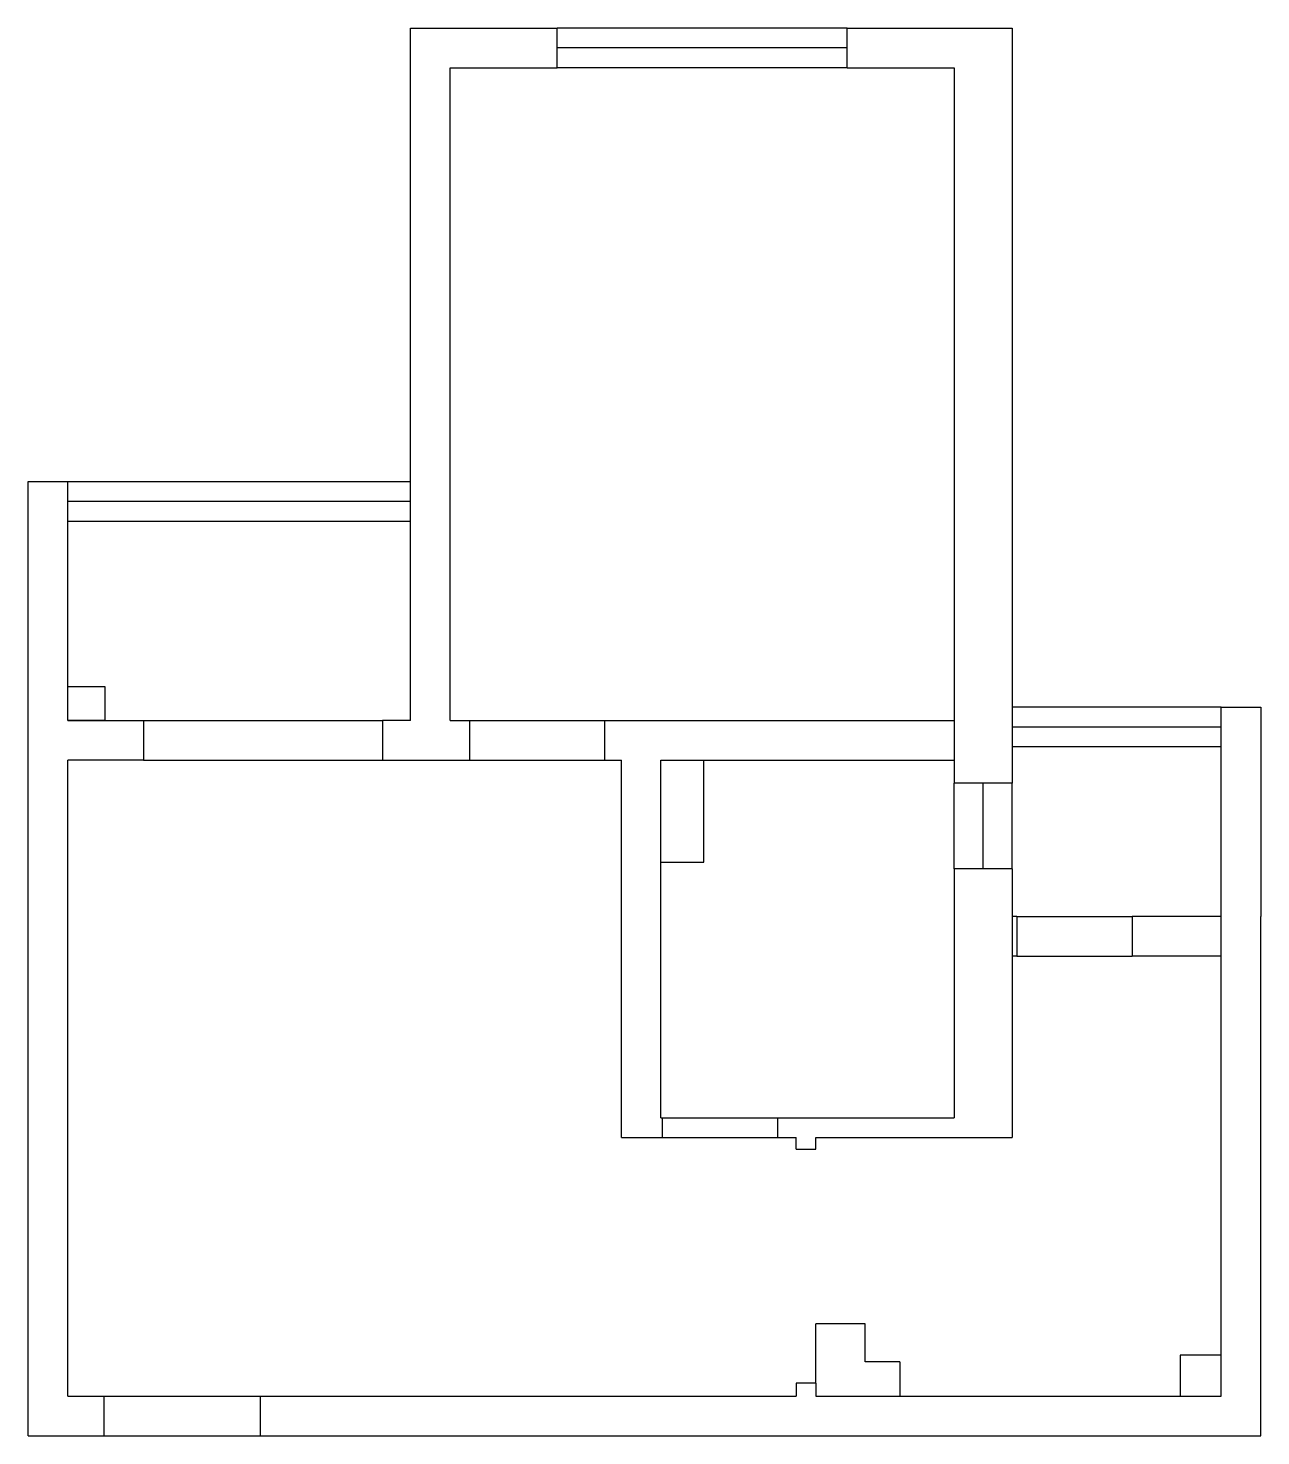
# Model space of a CAD drawing. Header units: millimetres. Extents: x 1517 to 8997, y 2639 to 11179.
import ezdxf

# ---------------------------------------------------------------- set-up
doc = ezdxf.new("R2010")
doc.units = ezdxf.units.MM
doc.layers.add('wall', color=7, linetype='Continuous')
doc.layers.add('window', color=4, linetype='Continuous')

msp = doc.modelspace()

# ---------------------------------------------------------------- linework, layer by layer
at = {"layer": 'wall'}
for p, q in [((3837.4, 6978.9), (3837.4, 11178.9)), ((3837.4, 11178.9), (4727.4, 11178.9)), ((4727.4, 10938.9), (4727.4, 11178.9)), ((6487.4, 11178.9), (7487.4, 11178.9)), ((6487.4, 10938.9), (6487.4, 11178.9)), ((7487.4, 11178.9), (7487.4, 6818.9)), ((4077.4, 6978.9), (4077.4, 10938.9)), ((4077.4, 10938.9), (4727.4, 10938.9)), ((6487.4, 10938.9), (7137.4, 10938.9)), ((7137.4, 10938.9), (7137.4, 6738.9)), ((1517.4, 6978.9), (1517.4, 8428.9)), ((1517.4, 8428.9), (1757.4, 8428.9)), ((1757.4, 6978.9), (1757.4, 8428.9)), ((8757.4, 5788.9), (8757.4, 7058.9)), ((8757.4, 7058.9), (8997.4, 7058.9)), ((8997.4, 7058.9), (8997.4, 5788.9)), ((1517.4, 3678.9), (1517.4, 6978.9)), ((4077.4, 6978.9), (4197.4, 6978.9)), ((4197.4, 6738.9), (4197.4, 6978.9)), ((5017.4, 6738.9), (5017.4, 6978.9)), ((5017.4, 6978.9), (7137.4, 6978.9)), ((7487.4, 6818.9), (7487.4, 6598.9)), ((1757.4, 3678.9), (1757.4, 6738.9)), ((3667.4, 6738.9), (4197.4, 6738.9)), ((5017.4, 6738.9), (5117.4, 6738.9)), ((5117.4, 4448.9), (5117.4, 6738.9)), ((5357.4, 4568.9), (5357.4, 6738.9)), ((5357.4, 6738.9), (7137.4, 6738.9)), ((5617.4, 6118.9), (5617.4, 6738.9)), ((7137.4, 6738.9), (7137.4, 6598.9)), ((7487.4, 6598.9), (7137.4, 6598.9)), ((5357.4, 6118.9), (5617.4, 6118.9)), ((7137.4, 6078.9), (7137.4, 4568.9)), ((7487.4, 6078.9), (7137.4, 6078.9)), ((7487.4, 6078.9), (7487.4, 5788.9)), ((7487.4, 5788.9), (7487.4, 4448.9)), ((7517.4, 5788.9), (7487.4, 5788.9)), ((7517.4, 5788.9), (7517.4, 5548.9)), ((8757.4, 5788.9), (8217.4, 5788.9)), ((8217.4, 5788.9), (8217.4, 5548.9)), ((8757.4, 2878.9), (8757.4, 5788.9)), ((8997.4, 2638.9), (8997.4, 5788.9)), ((7517.4, 5548.9), (7487.4, 5548.9)), ((8757.4, 5548.9), (8217.4, 5548.9)), ((5357.4, 4568.9), (5367.4, 4568.9)), ((5367.4, 4448.9), (5367.4, 4568.9)), ((6067.4, 4568.9), (7137.4, 4568.9)), ((6067.4, 4448.9), (6067.4, 4568.9)), ((5117.4, 4448.9), (5367.4, 4448.9)), ((6177.4, 4378.9), (6177.4, 4448.9)), ((6297.4, 4448.9), (7487.4, 4448.9)), ((6297.4, 4378.9), (6297.4, 4448.9)), ((6177.4, 4378.9), (6297.4, 4378.9)), ((1517.4, 3278.9), (1517.4, 3678.9)), ((1757.4, 3278.9), (1757.4, 3678.9)), ((1517.4, 2638.9), (1517.4, 3278.9)), ((1757.4, 2878.9), (1757.4, 3278.9)), ((1757.4, 2878.9), (1757.4, 3278.9)), ((6597.4, 3318.9), (6297.4, 3318.9)), ((6297.4, 2957.7), (6297.4, 3318.9)), ((6597.4, 3088.9), (6597.4, 3318.9)), ((6807.4, 3088.9), (6597.4, 3088.9)), ((6807.4, 3088.9), (6807.4, 2878.9)), ((8757.4, 3128.9), (8507.4, 3128.9)), ((8507.4, 3128.9), (8507.4, 2878.9)), ((6297.4, 2957.7), (6177.4, 2957.7)), ((6177.4, 2957.7), (6177.4, 2878.9)), ((6297.4, 2957.7), (6297.4, 2878.9)), ((1757.4, 2878.9), (1977.4, 2878.9)), ((1977.4, 2878.9), (1977.4, 2638.9)), ((2927.4, 2878.9), (3997.4, 2878.9)), ((2927.4, 2638.9), (2927.4, 2878.9)), ((3997.4, 2878.9), (4397.4, 2878.9)), ((4397.4, 2878.9), (5227.4, 2878.9)), ((5227.4, 2878.9), (6177.4, 2878.9)), ((6297.4, 2878.9), (8757.4, 2878.9)), ((1517.4, 2638.9), (1977.4, 2638.9)), ((2927.4, 2638.9), (3997.4, 2638.9)), ((3997.4, 2638.9), (4397.4, 2638.9)), ((4397.4, 2638.9), (8997.4, 2638.9))]:
    msp.add_line(p, q, dxfattribs=at)
at = {"layer": 'wall', "ltscale": 400}
for p, q in [((1757.4, 6978.9), (2217.4, 6978.9)), ((2217.4, 6978.9), (2217.4, 6738.9)), ((3837.4, 6978.9), (3667.4, 6978.9)), ((3667.4, 6978.9), (3667.4, 6738.9)), ((2217.4, 6738.9), (1757.4, 6738.9)), ((6067.4, 4448.9), (6177.4, 4448.9))]:
    msp.add_line(p, q, dxfattribs=at)
at = {"layer": 'wall', "color": 7, "linetype": 'ByBlock'}
msp.add_lwpolyline([(1757.4, 7185.9), (1982.7, 7185.9), (1982.7, 6978.9), (1757.4, 6978.9)], close=True, dxfattribs=at)
at = {"layer": 'window'}
for p, q in [((6487.4, 11178.9), (4727.4, 11178.9)), ((6487.4, 11058.9), (4727.4, 11058.9)), ((6487.4, 10938.9), (4727.4, 10938.9)), ((1757.4, 8428.9), (3837.4, 8428.9)), ((1757.4, 8308.9), (3837.4, 8308.9)), ((1757.4, 8188.9), (3837.4, 8188.9)), ((8757.4, 7058.9), (7487.4, 7058.9)), ((2217.4, 6978.9), (3667.4, 6978.9)), ((4197.4, 6978.9), (5017.4, 6978.9)), ((8757.4, 6938.9), (7487.4, 6938.9)), ((8757.4, 6818.9), (7487.4, 6818.9)), ((2217.4, 6738.9), (3667.4, 6738.9)), ((4197.4, 6738.9), (5017.4, 6738.9)), ((7517.4, 5788.9), (8217.4, 5788.9)), ((7517.4, 5548.9), (8217.4, 5548.9)), ((5367.4, 4568.9), (6067.4, 4568.9)), ((5367.4, 4448.9), (6067.4, 4448.9)), ((1977.4, 2878.9), (2927.4, 2878.9)), ((1977.4, 2638.9), (2927.4, 2638.9))]:
    msp.add_line(p, q, dxfattribs=at)
at = {"layer": 'window', "ltscale": 400}
for p, q in [((7137.4, 6078.9), (7137.4, 6598.9)), ((7312.4, 6078.9), (7312.4, 6598.9)), ((7487.4, 6078.9), (7487.4, 6598.9))]:
    msp.add_line(p, q, dxfattribs=at)

doc.saveas('drawing.dxf')
